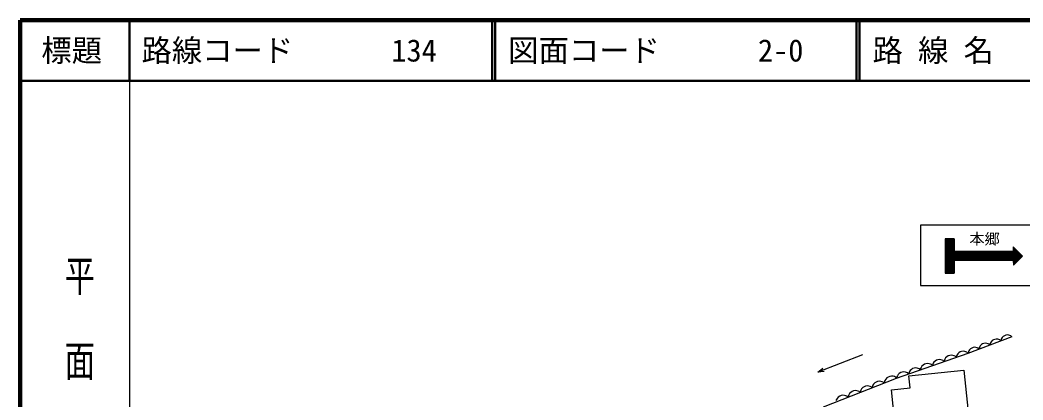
# Model space of a CAD drawing. Units: millimetres, scale not verified. Extents: x 40000 to 680000, y 20000 to 380000.
# Drawn here: x 40000 to 205157, y 317450 to 380000 of the extents above; entities that cross this region are included whole.
import ezdxf
from ezdxf.enums import TextEntityAlignment as Align

# ---------------------------------------------------------------- set-up
doc = ezdxf.new("R2010")
doc.units = ezdxf.units.MM
doc.header["$LTSCALE"] = 1000
for name, color, linetype, lineweight in [('M-BGD', 7, 'Continuous', 25), ('M-STR-STRC', 7, 'Continuous', 25), ('M-TTL', 2, 'Continuous', 140), ('M-TTL-BAND', 7, 'Continuous', 25), ('M-TTL-LINE', 7, 'Continuous', 50)]:
    doc.layers.add(name, color=color, linetype=linetype, lineweight=lineweight)
doc.layers.add('M-TTL-TXT', color=7, linetype='Continuous')
doc.styles.add('@ＭＳ ゴシック', font='')
doc.styles.add('ＭＳ ゴシック', font='')
doc.styles.get('@ＭＳ ゴシック').set_extended_font_data('@MS Gothic')
doc.styles.get('ＭＳ ゴシック').set_extended_font_data('MS Gothic')

msp = doc.modelspace()

# ---------------------------------------------------------------- linework, layer by layer
at = {"layer": 'M-BGD'}
for p, q in [((196128, 325162), (203362, 327869)), ((199941, 327040), (199837, 326878)), ((200116, 327229), (199941, 327040)), ((200319, 327346), (200116, 327229)), ((200535, 327427), (200319, 327346)), ((200764, 327471), (200535, 327427)), ((201021, 327444), (200764, 327471)), ((201205, 327390), (201021, 327444)), ((201354, 327322), (201205, 327390)), ((201529, 327183), (201354, 327322)), ((201570, 327403), (201529, 327183)), ((201637, 327552), (201570, 327403)), ((201741, 327714), (201637, 327552)), ((201917, 327902), (201741, 327714)), ((202119, 328019), (201917, 327902)), ((202335, 328100), (202119, 328019)), ((202565, 328145), (202335, 328100)), ((202821, 328118), (202565, 328145)), ((203006, 328064), (202821, 328118)), ((203154, 327996), (203006, 328064)), ((203330, 327856), (203154, 327996)), ((195052, 325428), (194823, 325348)), ((195295, 325471), (195052, 325428)), ((195564, 325436), (195295, 325471)), ((195757, 325375), (195564, 325436)), ((195912, 325301), (195757, 325375)), ((196169, 325383), (196128, 325162)), ((196236, 325531), (196169, 325383)), ((196340, 325693), (196236, 325531)), ((196515, 325882), (196340, 325693)), ((196718, 325999), (196515, 325882)), ((196934, 326079), (196718, 325999)), ((197164, 326124), (196934, 326079)), ((197420, 326097), (197164, 326124)), ((197605, 326043), (197420, 326097)), ((197753, 325975), (197605, 326043)), ((197928, 325836), (197753, 325975)), ((197969, 326056), (197928, 325836)), ((198037, 326205), (197969, 326056)), ((198140, 326366), (198037, 326205)), ((198316, 326555), (198140, 326366)), ((198518, 326672), (198316, 326555)), ((198734, 326753), (198518, 326672)), ((198964, 326798), (198734, 326753)), ((199220, 326771), (198964, 326798)), ((199405, 326716), (199220, 326771)), ((199553, 326649), (199405, 326716)), ((199729, 326509), (199553, 326649)), ((199769, 326730), (199729, 326509)), ((199837, 326878), (199769, 326730)), ((178729, 324863), (171384, 322034)), ((184349, 321035), (196128, 325162)), ((190693, 323858), (190504, 323663)), ((190908, 323976), (190693, 323858)), ((191138, 324057), (190908, 323976)), ((191380, 324099), (191138, 324057)), ((191649, 324065), (191380, 324099)), ((191842, 324003), (191649, 324065)), ((191997, 323929), (191842, 324003)), ((192178, 323778), (191997, 323929)), ((192229, 324021), (192178, 323778)), ((192307, 324183), (192229, 324021)), ((192425, 324360), (192307, 324183)), ((192623, 324564), (192425, 324360)), ((192850, 324689), (192623, 324564)), ((193091, 324773), (192850, 324689)), ((193345, 324817), (193091, 324773)), ((193628, 324781), (193345, 324817)), ((193831, 324717), (193628, 324781)), ((193993, 324639), (193831, 324717)), ((194184, 324481), (193993, 324639)), ((194231, 324712), (194184, 324481)), ((194306, 324867), (194231, 324712)), ((194418, 325035), (194306, 324867)), ((194607, 325230), (194418, 325035)), ((194823, 325348), (194607, 325230)), ((196093, 325150), (195912, 325301)), ((171384, 322034), (172226, 322662)), ((172430, 322133), (171384, 322034)), ((185516, 322074), (185261, 322030)), ((185799, 322038), (185516, 322074)), ((186385, 321438), (195449, 322376)), ((186476, 322123), (186402, 321969)), ((186589, 322291), (186476, 322123)), ((186778, 322486), (186589, 322291)), ((186994, 322605), (186778, 322486)), ((187223, 322685), (186994, 322605)), ((187465, 322727), (187223, 322685)), ((187735, 322693), (187465, 322727)), ((187928, 322632), (187735, 322693)), ((188082, 322557), (187928, 322632)), ((188264, 322407), (188082, 322557)), ((188314, 322649), (188264, 322407)), ((188392, 322812), (188314, 322649)), ((188510, 322988), (188392, 322812)), ((188709, 323193), (188510, 322988)), ((188935, 323317), (188709, 323193)), ((189176, 323402), (188935, 323317)), ((189431, 323446), (189176, 323402)), ((189713, 323410), (189431, 323446)), ((189916, 323346), (189713, 323410)), ((190078, 323267), (189916, 323346)), ((190269, 323109), (190078, 323267)), ((190317, 323340), (190269, 323109)), ((190391, 323495), (190317, 323340)), ((190504, 323663), (190391, 323495)), ((195449, 322376), (196159, 315507)), ((172339, 316305), (184349, 321035)), ((181214, 320485), (180976, 320392)), ((181466, 320539), (181214, 320485)), ((181750, 320514), (181466, 320539)), ((181955, 320458), (181750, 320514)), ((182121, 320386), (181955, 320458)), ((182360, 320491), (182317, 320235)), ((182435, 320664), (182360, 320491)), ((182552, 320853), (182435, 320664)), ((182751, 321075), (182552, 320853)), ((182984, 321215), (182751, 321075)), ((183232, 321313), (182984, 321215)), ((183497, 321369), (183232, 321313)), ((183794, 321343), (183497, 321369)), ((184009, 321284), (183794, 321343)), ((184182, 321208), (184009, 321284)), ((184388, 321050), (184182, 321208)), ((184399, 321277), (184349, 321035)), ((184477, 321440), (184399, 321277)), ((184596, 321616), (184477, 321440)), ((184794, 321821), (184596, 321616)), ((185021, 321945), (184794, 321821)), ((185261, 322030), (185021, 321945)), ((186001, 321974), (185799, 322038)), ((186164, 321896), (186001, 321974)), ((186354, 321737), (186164, 321896)), ((186402, 321969), (186354, 321737)), ((186591, 319452), (186385, 321438)), ((177023, 318835), (176801, 318702)), ((177260, 318928), (177023, 318835)), ((177513, 318982), (177260, 318928)), ((177797, 318957), (177513, 318982)), ((178001, 318901), (177797, 318957)), ((178167, 318829), (178001, 318901)), ((178363, 318678), (178167, 318829)), ((178404, 318922), (178363, 318678)), ((178476, 319087), (178404, 318922)), ((178587, 319268), (178476, 319087)), ((178778, 319480), (178587, 319268)), ((179000, 319613), (178778, 319480)), ((179237, 319707), (179000, 319613)), ((179490, 319761), (179237, 319707)), ((179774, 319735), (179490, 319761)), ((179978, 319679), (179774, 319735)), ((180144, 319607), (179978, 319679)), ((180340, 319456), (180144, 319607)), ((180381, 319701), (180340, 319456)), ((180453, 319866), (180381, 319701)), ((180564, 320047), (180453, 319866)), ((180755, 320259), (180564, 320047)), ((180976, 320392), (180755, 320259)), ((182317, 320235), (182121, 320386)), ((183514, 319134), (186591, 319452)), ((184018, 314252), (183514, 319134)), ((174433, 317513), (174358, 317340)), ((174550, 317702), (174433, 317513)), ((174750, 317925), (174550, 317702)), ((174982, 318064), (174750, 317925)), ((175231, 318162), (174982, 318064)), ((175495, 318218), (175231, 318162)), ((175793, 318192), (175495, 318218)), ((176007, 318133), (175793, 318192)), ((176181, 318057), (176007, 318133)), ((176386, 317899), (176181, 318057)), ((176427, 318144), (176386, 317899)), ((176499, 318309), (176427, 318144)), ((176611, 318490), (176499, 318309)), ((176801, 318702), (176611, 318490))]:
    msp.add_line(p, q, dxfattribs=at)
at = {"layer": 'M-STR-STRC'}
for p, q in [((210298, 346246), (188292, 346211)), ((188292, 346211), (188307, 336274)), ((193829, 343990), (192328, 343987)), ((192328, 343987), (192336, 338312)), ((192328, 343979), (193829, 343982)), ((192328, 343848), (193829, 343850)), ((192328, 343716), (193829, 343719)), ((192328, 343585), (193829, 343587)), ((193829, 343990), (193832, 341877)), ((192328, 343453), (193830, 343456)), ((192329, 343322), (193830, 343324)), ((192329, 343190), (193830, 343193)), ((192329, 343059), (193830, 343061)), ((192329, 342927), (193830, 342929)), ((192329, 342796), (193831, 342798)), ((192330, 342664), (193831, 342666)), ((192330, 342533), (193831, 342535)), ((192330, 342401), (193831, 342403)), ((192330, 342270), (193832, 342272)), ((192330, 342138), (193832, 342140)), ((192331, 342006), (193832, 342009)), ((192331, 341875), (193832, 341877)), ((193832, 341877), (204329, 341894)), ((203572, 341893), (193832, 341877)), ((203571, 342652), (203572, 341893)), ((203571, 342652), (205079, 341144)), ((203571, 342550), (203673, 342550)), ((203571, 342419), (203804, 342419)), ((203571, 342287), (203935, 342288)), ((203571, 342156), (204067, 342156)), ((203572, 342024), (204198, 342025)), ((192331, 341743), (204461, 341762)), ((192331, 341612), (204592, 341631)), ((192332, 341480), (204723, 341500)), ((192332, 341349), (204854, 341368)), ((192332, 341217), (204986, 341237)), ((192332, 341086), (205040, 341106)), ((192332, 340954), (204909, 340974)), ((192333, 340823), (204778, 340842)), ((192333, 340691), (204648, 340711)), ((192333, 340560), (204517, 340579)), ((192333, 340428), (204386, 340447)), ((192333, 340297), (193835, 340299)), ((203574, 340391), (193834, 340376)), ((193834, 340376), (193838, 338315)), ((203574, 340391), (203575, 339632)), ((203574, 340314), (204255, 340315)), ((205079, 341144), (203575, 339632)), ((192334, 340165), (193835, 340167)), ((192334, 340034), (193835, 340036)), ((192334, 339902), (193835, 339904)), ((192334, 339771), (193835, 339773)), ((192334, 339639), (193836, 339641)), ((192335, 339508), (193836, 339510)), ((192335, 339376), (193836, 339378)), ((192335, 339244), (193836, 339247)), ((192335, 339113), (193836, 339115)), ((192335, 338981), (193837, 338984)), ((192336, 338850), (193837, 338852)), ((192336, 338718), (193837, 338721)), ((192336, 338587), (193837, 338589)), ((203575, 340183), (204124, 340184)), ((203575, 340051), (203993, 340052)), ((203575, 339920), (203862, 339920)), ((203575, 339788), (203731, 339788)), ((203575, 339657), (203600, 339657)), ((192336, 338455), (193837, 338458)), ((192336, 338324), (193838, 338326)), ((193838, 338315), (192336, 338312)), ((188307, 336274), (210314, 336308))]:
    msp.add_line(p, q, dxfattribs=at)
at = {"layer": 'M-TTL'}
for p, q in [((40000, 380000), (40000, 20000)), ((680000, 380000), (40000, 380000))]:
    msp.add_line(p, q, dxfattribs=at)
at = {"layer": 'M-TTL-BAND'}
msp.add_line((58000, 370000), (58000, 20000), dxfattribs=at)
at = {"layer": 'M-TTL-LINE'}
for p, q in [((58000, 380000), (58000, 370000)), ((117750, 380000), (117750, 370000)), ((118250, 380000), (118250, 370000)), ((177750, 380000), (177750, 370000)), ((178250, 380000), (178250, 370000)), ((40000, 370000), (680000, 370000))]:
    msp.add_line(p, q, dxfattribs=at)

# ---------------------------------------------------------------- texts
at = {"layer": 'M-STR-STRC', "style": 'ＭＳ ゴシック'}
msp.add_text('本郷', height=1833, rotation=359.49, dxfattribs=at).set_placement((196318, 342512), align=Align.BOTTOM_LEFT)
at = {"layer": 'M-TTL-BAND', "style": '@ＭＳ ゴシック', "width": 1.4}
msp.add_text('平  面  図', height=3666, rotation=270, dxfattribs=at).set_placement((49777, 306475), align=Align.MIDDLE_RIGHT)
at = {"layer": 'M-TTL-TXT', "style": 'ＭＳ ゴシック'}
msp.add_text('標題', height=3666, dxfattribs=at).set_placement((48500, 375000), align=Align.MIDDLE_CENTER)
for s, p in [('路線コード', (60000, 375000)), ('134', (101142, 375000)), ('図面コード', (120380, 375000)), ('2-0', (161521, 375000)), ('路 線 名', (180380, 375000))]:
    msp.add_text(s, height=3666, dxfattribs=at).set_placement(p, align=Align.MIDDLE_LEFT)

doc.saveas('drawing.dxf')
